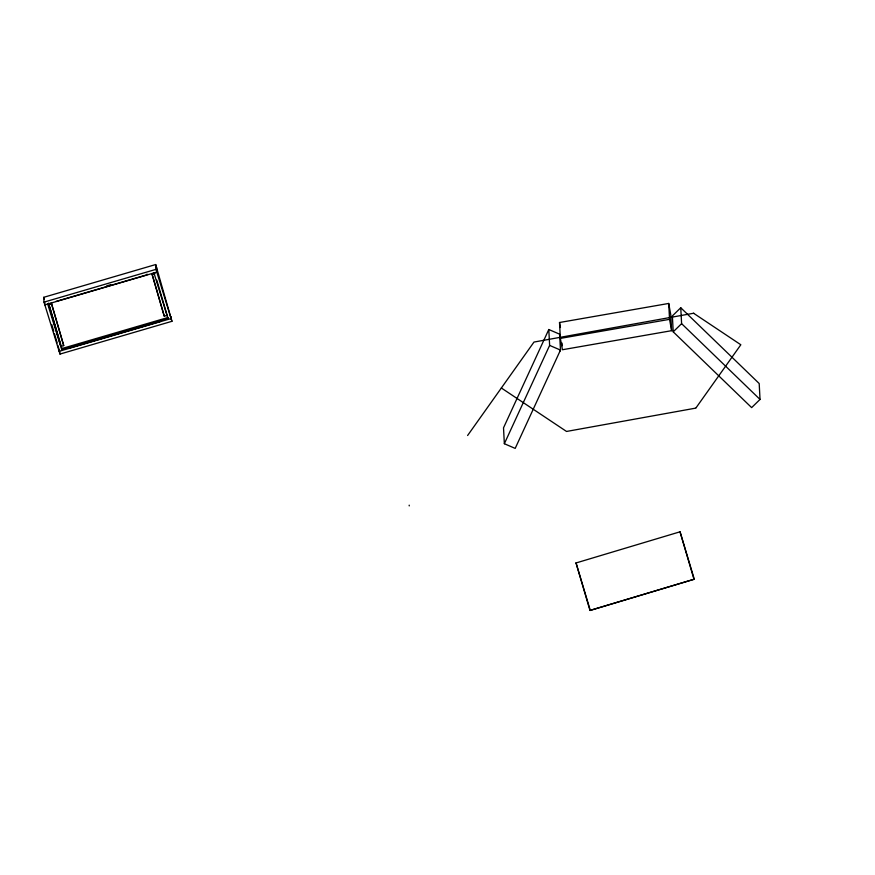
<?xml version="1.0" encoding="UTF-8"?>
<svg xmlns="http://www.w3.org/2000/svg" width="875" height="875" viewBox="0 0 875 875"><rect width="100%" height="100%" fill="white"/><g stroke="black" fill="none" stroke-linecap="round" stroke-linejoin="round"><path stroke-width="1.31" d="M548.8 329.503L503.519 427.831L504.35 443.723L515.189 448.394L560.47 350.077L559.639 334.184L548.8 329.503L549.631 345.406L504.35 443.723M467.6 435.509L533.991 342.059L693.744 313.217M696.095 407.728L740.83 344.761L693.591 313.25M680.761 307.748L672.372 315.93L673.203 331.822L751.636 407.608L760.025 399.438L759.194 383.534L680.761 307.748L681.603 323.652L760.025 399.438M673.203 331.822L681.603 323.652M575.739 563.052L680.039 531.803L694.28 579.206L589.98 610.455L576.012 562.887M680.039 531.803L694.006 579.359M589.98 610.455L694.28 579.206M43.75 297.303L155.695 264.545L171.938 321.311L60.003 354.069L44.002 302.127L43.75 297.303L44.319 299.141M44.002 302.127L155.947 269.369L155.695 264.545M106.673 285.884L110.578 284.736M55.967 301.448L147.044 274.805L147 274.083M48.606 303.997L51.45 303.166L63.722 345.603L60.867 346.434L48.606 303.997L58.538 337.892M156.811 280.142L167.125 315.339L164.27 316.17L152.053 274.455L152.009 273.733L154.853 272.902M48.65 304.719L51.494 303.887L51.45 303.166M152.053 274.455L154.897 273.623M47.698 304.052L61.994 350.47L61.895 348.545L168.142 317.45L168.241 319.386L153.945 272.956M61.95 349.508L168.197 318.413M160.639 321.366L69.573 348.009L69.541 347.287M59.15 351.302L171.095 318.544L170.986 316.619M695.822 408.111L566.53 431.452L501.353 387.997M559.519 322.503L668.708 303.45L670.775 314.792L671.617 330.684L562.428 349.738L560.361 338.395L559.519 322.503L560.438 327.534M560.361 338.395L669.55 319.342L668.708 303.45M549.631 345.406L560.47 350.077M155.947 269.369L171.938 321.311M59.336 350.295L60.003 354.069M576.395 564.178L590.253 610.291M152.009 273.733L164.27 316.17M51.494 303.887L63.722 345.603M48.584 303.122L61.895 348.545M59.303 340.495L60.452 344.411M51.822 324.723L53.725 331.209M54.491 333.802L57.148 342.891M57.914 345.483L59.052 349.377M669.55 319.342L671.617 330.684M559.541 349.672L559.858 351.422M562.078 343.109L562.22 345.767M409.194 505.17L409.227 505.892M156.537 267.302L156.789 272.125L44.855 304.883L44.723 302.466M60.834 345.712L60.867 346.434"/></g></svg>
